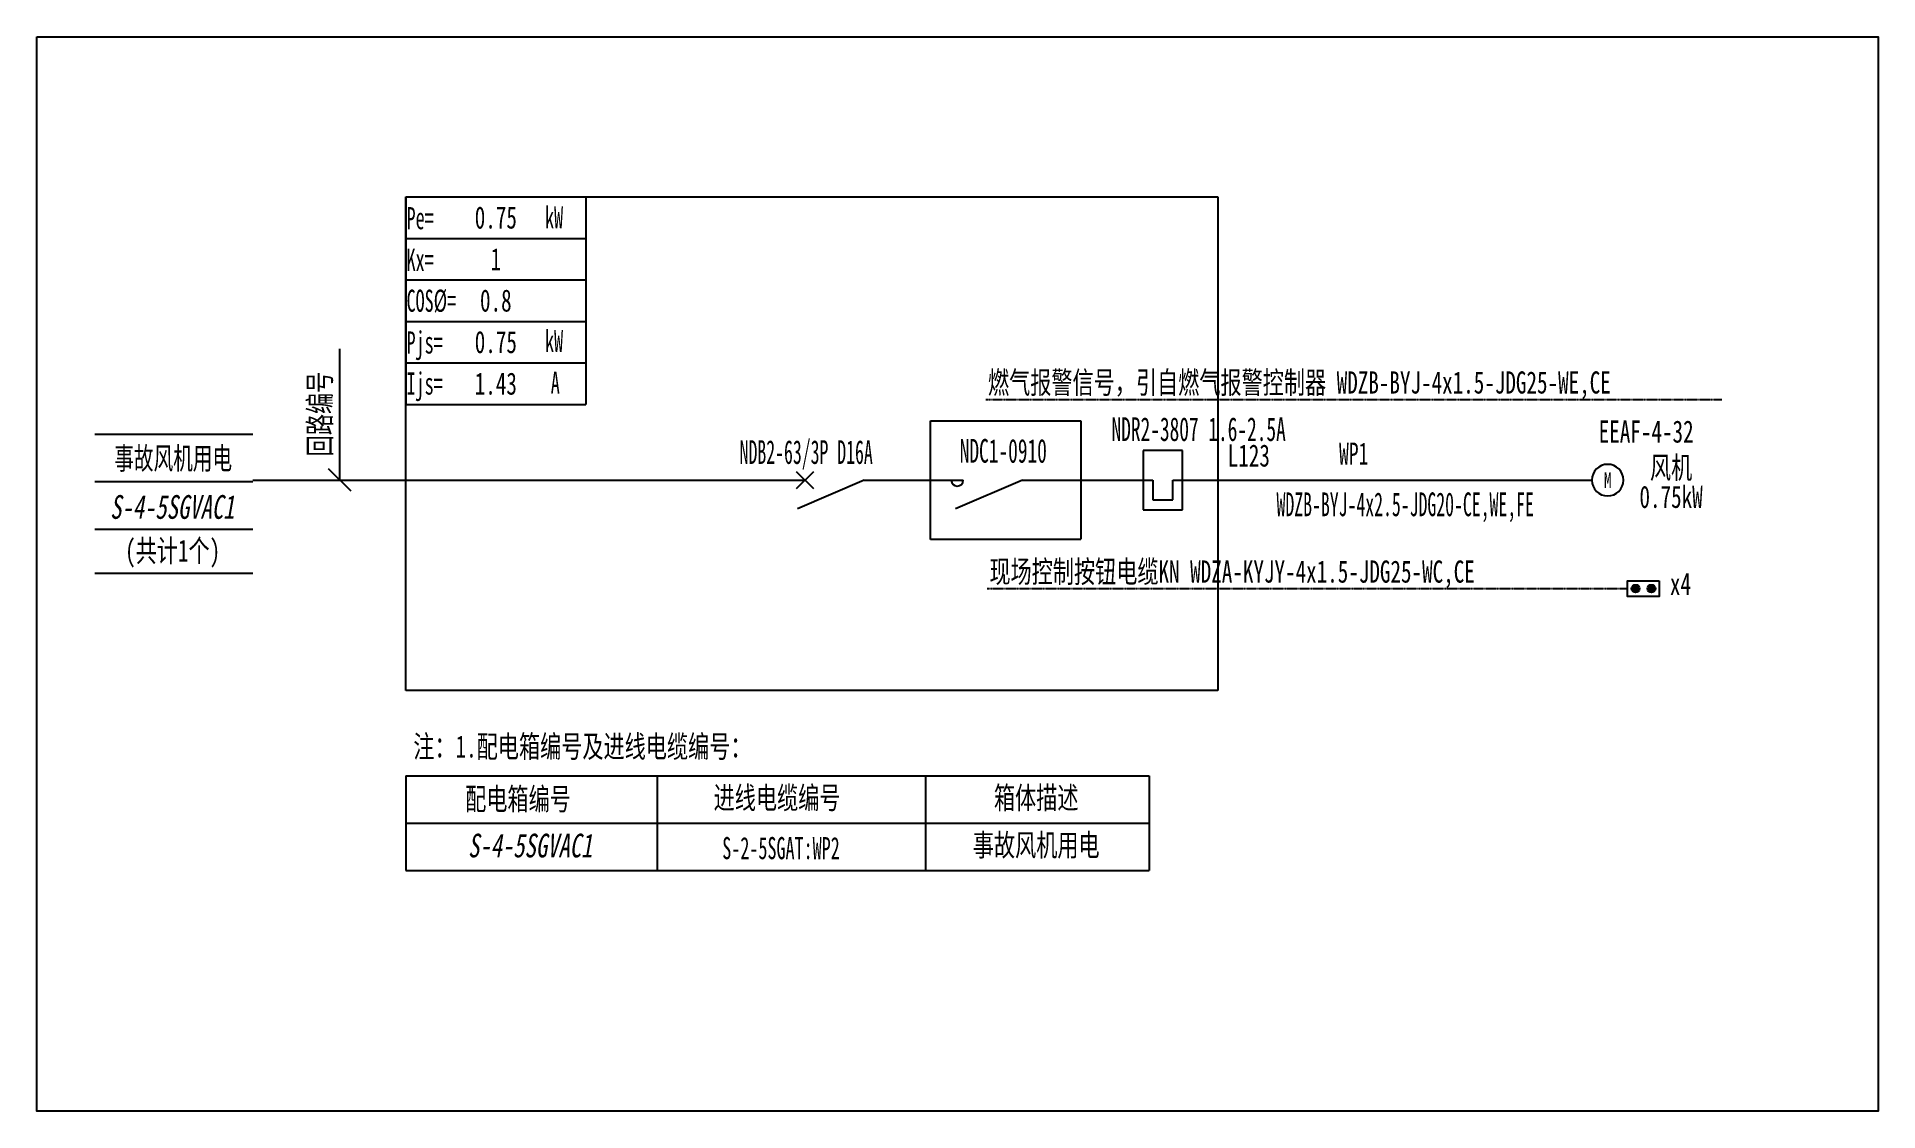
# Model space of a CAD drawing. Extents: x 334445 to 336952, y 334080 to 335542.
import ezdxf
from ezdxf.enums import TextEntityAlignment as Align

# ---------------------------------------------------------------- set-up
doc = ezdxf.new("R2010")
doc.units = 0
doc.header["$MEASUREMENT"] = 0
for name, pattern in [('DASH', [0.35, 0.25, -0.1]), ('DASHDOT', [1, 0.5, -0.25, 0, -0.25]), ('DASHED', [0.75, 0.5, -0.25])]:
    doc.linetypes.add(name, pattern=pattern)
for name, color, linetype in [('D_E_Eqpm(强电设备)', 100, 'Continuous'), ('D_E_Eqpm（强电设备）', 100, 'Continuous'), ('D_E_Text(强电文字)', 51, 'Continuous'), ('D_E_Text（强电文字）', 51, 'Continuous'), ('D_E_Wire(强电线缆)', 10, 'Continuous'), ('D_E_Wire（强电线缆）', 10, 'Continuous'), ('D_T_TableDim(表格尺寸)', 255, 'Continuous'), ('D_T_TableDim（表格尺寸）', 255, 'Continuous'), ('系统图', 220, 'Continuous')]:
    doc.layers.add(name, color=color, linetype=linetype)
doc.styles.add('$1$电气', font='', dxfattribs={"width": 0.7})
doc.styles.add('$1$电气箱', font='simhei.ttf', dxfattribs={"width": 0.8, "oblique": 10})
doc.styles.add('$3$电气', font='', dxfattribs={"width": 0.7})
doc.styles.add('电气', font='', dxfattribs={"width": 0.7})
doc.styles.add('电气箱', font='simhei.ttf', dxfattribs={"width": 0.8, "oblique": 10})
doc.styles.get('$1$电气').set_extended_font_data('SimSun')
doc.styles.get('$3$电气').set_extended_font_data('SimSun')
doc.styles.get('电气').set_extended_font_data('SimSun')

# ---------------------------------------------------------------- blocks, each defined once
blk = doc.blocks.new('1')
at = {"layer": 'D_E_Eqpm(强电设备)'}
for p, q in [((-314387, 61832), (-314387, 61082)), ((-313887, 61832), (-314387, 61832)), ((-313887, 61082), (-313887, 61832)), ((-314262, 61457), (-314262, 61207)), ((-314012, 61207), (-314012, 61457)), ((-314387, 61082), (-313887, 61082)), ((-314262, 61207), (-314012, 61207))]:
    blk.add_line(p, q, dxfattribs=at)
blk = doc.blocks.new('电机启停按钮')
at = {"layer": 'D_E_Eqpm（强电设备）'}
for points in [[(150, 300, 1), (50, 300, 1)], [(50, 100, 1), (150, 100, 1)]]:
    blk.add_hatch(color=51, dxfattribs=at).paths.add_polyline_path(points)
blk.add_lwpolyline([(0, 400), (200, 400), (200, 0), (0, 0)], close=True, dxfattribs=at)
for centre in [(100, 300), (100, 100)]:
    blk.add_circle(centre, 50, dxfattribs=at)
blk = doc.blocks.new('电机')
at = {"layer": 'D_E_Eqpm（强电设备）'}
for start, end in [(90, 180), (180, 270), (0, 90), (270, 0)]:
    blk.add_arc((0, 0), 200, start, end, dxfattribs=at)
at = {"layer": 'D_E_Eqpm（强电设备）', "color": 51, "style": '电气', "width": 0.7}
blk.add_text('M', height=200, dxfattribs=at).set_placement((0, 0), align=Align.MIDDLE)

msp = doc.modelspace()

# ---------------------------------------------------------------- linework, layer by layer
at = {"linetype": 'DASHED'}
for p, q in [((334947.4, 334652.3), (334947.4, 335324)), ((334947.4, 335324), (336052.4, 335324)), ((336052.4, 335324), (336052.4, 334652.3)), ((336052.4, 334652.3), (334947.4, 334652.3))]:
    msp.add_line(p, q, dxfattribs=at)
at = {"layer": 'D_E_Eqpm(强电设备)', "color": 100}
for p, q in [((335479.3, 334927.1), (335502.1, 334949.9)), ((335502.1, 334927.1), (335479.3, 334949.9)), ((335502.1, 334949.9), (335479.3, 334927.1)), ((335479.3, 334949.9), (335502.1, 334927.1)), ((335571.4, 334938.5), (335480.3, 334899.4)), ((335786.7, 334938.5), (335695.6, 334899.4))]:
    msp.add_line(p, q, dxfattribs=at)
msp.add_arc((335697.9, 334938.5), 8.07, 180, 0, dxfattribs=at)
at = {"layer": 'D_E_Text（强电文字）'}
for p, q in [((334947.4, 335324), (334947.4, 335041.5)), ((334947.4, 335324), (335192.2, 335324)), ((335192.2, 335324), (335192.2, 335041.5)), ((334947.4, 335267.5), (335192.2, 335267.5)), ((334947.4, 335211), (335192.2, 335211)), ((334947.4, 335154.5), (335192.2, 335154.5)), ((334857.5, 334938.5), (334857.5, 335117.1)), ((334947.4, 335098), (335192.2, 335098)), ((334947.4, 335041.5), (335192.2, 335041.5)), ((334872.7, 334923.3), (334842.2, 334953.7))]:
    msp.add_line(p, q, dxfattribs=at)
at = {"layer": 'D_E_Wire(强电线缆)', "color": 10}
for p, q in [((335366.8, 334938.5), (335490.7, 334938.5)), ((335571.4, 334938.5), (335706, 334938.5)), ((335786.7, 334938.5), (335964.3, 334938.5)), ((335991.2, 334938.5), (336561.9, 334938.5))]:
    msp.add_line(p, q, dxfattribs=at)
at = {"layer": 'D_E_Wire（强电线缆）', "linetype": 'DASHDOT', "ltscale": 0.5}
for p, q in [((335736.6, 335048.3), (336738.8, 335048.3)), ((335738.7, 334790.9), (336610.5, 334790.9))]:
    msp.add_line(p, q, dxfattribs=at)
at = {"layer": 'D_E_Wire（强电线缆）'}
msp.add_line((334739.1, 334938.5), (335366.8, 334938.5), dxfattribs=at)
at = {"layer": 'D_T_TableDim(表格尺寸)', "linetype": 'DASH', "elevation": 0}
msp.add_lwpolyline([(335661.5, 335019.2), (335866, 335019.2), (335866, 334857.8), (335661.5, 334857.8)], close=True, dxfattribs=at)
at = {"layer": 'D_T_TableDim（表格尺寸）', "color": 255}
for p, q in [((334523.8, 335001.1), (334739.1, 335001.1)), ((334523.8, 334936.6), (334739.1, 334936.6)), ((334523.8, 334872), (334739.1, 334872)), ((334523.8, 334812), (334739.1, 334812))]:
    msp.add_line(p, q, dxfattribs=at)
at = {"layer": 'D_T_TableDim（表格尺寸）', "ltscale": 3.5}
for p, q in [((334947.4, 334536.1), (335959, 334536.1)), ((334947.4, 334536.1), (334947.4, 334407)), ((335289.4, 334536.1), (335289.4, 334407)), ((335654.6, 334536.1), (335654.6, 334407)), ((335959, 334536.1), (335959, 334407)), ((334947.4, 334471.5), (335959, 334471.5)), ((334947.4, 334471.5), (335959, 334471.5)), ((335289.4, 334471.5), (335289.4, 334407)), ((335654.6, 334471.5), (335654.6, 334407)), ((334947.4, 334407), (335959, 334407))]:
    msp.add_line(p, q, dxfattribs=at)
at = {"layer": '系统图', "ltscale": 9973.992009}
msp.add_lwpolyline([(334445, 335542), (336951.5, 335542), (336951.5, 334079.5), (334445, 334079.5)], close=True, dxfattribs=at)

# ---------------------------------------------------------------- block references
at = {"layer": 'D_E_Eqpm(强电设备)', "color": 100, "xscale": 0.1076289442000022, "yscale": 0.1076289442000022, "zscale": 0.1076289442000022}
msp.add_blockref('1', (369788, 328323.9), dxfattribs=at)
at = {"layer": 'D_E_Eqpm（强电设备）', "xscale": 0.1076289442000022, "yscale": 0.1076289442000022, "zscale": 0.1076289442000022}
msp.add_blockref('电机', (336583.4, 334938.5), dxfattribs=at)
at = {"layer": 'D_E_Eqpm（强电设备）', "xscale": 0.1076289442000022, "yscale": 0.1076289442000022, "zscale": 0.1076289442000022, "rotation": 270}
msp.add_blockref('电机启停按钮', (336610.5, 334801.6), dxfattribs=at)

# ---------------------------------------------------------------- texts
at = {"layer": 'D_E_Text(强电文字)', "color": 51, "style": '电气'}
for s, height, width, p in [('NDR2-3807 1.6-2.5A', 32.289, 0.6, (335907.9, 334991.8)), ('NDB2-63/3P D16A', 32.289, 0.55, (335401.7, 334960.6)), ('NDC1-0910', 32.29, 0.6, (335701.3, 334962.3))]:
    msp.add_text(s, height=height, dxfattribs=dict(at, width=width)).set_placement(p)
at = {"layer": 'D_E_Text(强电文字)', "color": 51, "style": '电气', "width": 0.55}
msp.add_text('WDZB-BYJ-4x2.5-JDG20-CE,WE,FE', height=32.289, dxfattribs=at).set_placement((336307.7, 334901.7), align=Align.MIDDLE)
at = {"layer": 'D_E_Text（强电文字）', "linetype": 'Continuous', "style": '电气', "width": 0.6}
for s, height, p in [('Pe=', 30.14, (334948.3, 335280.1)), ('kW', 30.14, (335136.8, 335281.1)), ('Kx=', 30.14, (334948.3, 335223.4)), ('COS%%C=', 30.14, (334948.3, 335167.7)), ('kW', 30.14, (335136.8, 335112.8)), ('Pjs=', 30.14, (334948.3, 335110.9)), ('Ijs=', 30.14, (334948.3, 335055)), ('A', 30.1, (335144.6, 335056.3))]:
    msp.add_text(s, height=height, dxfattribs=at).set_placement(p)
at = {"layer": 'D_E_Text（强电文字）', "style": '$3$电气', "width": 0.7}
msp.add_text('回路编号', height=30.14, rotation=90, dxfattribs=at).set_placement((334845.2, 334971))
at = {"layer": 'D_E_Text（强电文字）'}
for s, height, style, width, p in [('燃气报警信号，引自燃气报警控制器 WDZB-BYJ-4x1.5-JDG25-WE,CE', 30.136, '电气', 0.7, (335739.7, 335056.4)), ('EEAF-4-32', 30.14, '电气', 0.7, (336571.1, 334989.6)), ('L123', 30.14, '电气', 0.7, (336066.1, 334957)), ('WP1', 30.14, '$1$电气', 0.65, (336217.6, 334959.6)), ('现场控制按钮电缆KN WDZA-KYJY-4x1.5-JDG25-WC,CE', 30.136, '电气', 0.7, (335741.7, 334799)), ('x4', 30.14, '电气', 0.7, (336668, 334782.3)), ('注：1.配电箱编号及进线电缆编号：', 30.136, '电气', 0.7, (334957.5, 334560.9))]:
    msp.add_text(s, height=height, dxfattribs=dict(at, style=style, width=width)).set_placement(p)
for s, height, style, width, p in [('事故风机用电', 30.14, '$1$电气', 0.65, (334630.6, 334968.7)), ('风机', 30.14, '电气', 0.7, (336669.6, 334956.2)), ('0.75kW', 30.14, '电气', 0.7, (336669.6, 334916.2)), ('配电箱编号', 30.14, '电气', 0.7, (335100, 334505.2)), ('进线电缆编号', 30.14, '电气', 0.7, (335452.6, 334506.8)), ('箱体描述', 30.14, '电气', 0.7, (335805.4, 334506.8)), ('S-2-5SGAT:WP2', 30.136, '电气', 0.6, (335458, 334437.6)), ('事故风机用电', 30.14, '电气', 0.7, (335805.4, 334442.2))]:
    msp.add_text(s, height=height, dxfattribs=dict(at, style=style, width=width)).set_placement(p, align=Align.MIDDLE)
at = {"layer": 'D_E_Text（强电文字）', "color": 7, "style": '$1$电气箱', "oblique": 10, "width": 0.7}
msp.add_text('S-4-5SGVAC1', height=32.289, dxfattribs=at).set_placement((334629.3, 334902), align=Align.MIDDLE)
at = {"layer": 'D_E_Text（强电文字）', "style": '$1$电气', "width": 0.7}
msp.add_text('(共计1个)', height=30.14, dxfattribs=at).set_placement((334629.9, 334827.4), align=Align.CENTER)
at = {"layer": 'D_E_Text（强电文字）', "style": '电气箱', "oblique": 10, "width": 0.7}
msp.add_text('S-4-5SGVAC1', height=32.289, dxfattribs=at).set_placement((335116.5, 334441.1), align=Align.MIDDLE)
at = {"layer": 'D_E_Text（强电文字）', "width": 244.833, "attachment_point": 5, "style": '电气'}
for s, insert, char_height in [('0.75', (335069.8, 335295.8), 30.14), ('1', (335069.8, 335239.3), 30.1), ('0.8', (335069.8, 335182.8), 30.14), ('{\\C200;0.75}', (335069.8, 335126.3), 30.136), ('{\\C200;1.43}', (335069.8, 335069.7), 30.136)]:
    msp.add_mtext(s, dxfattribs=dict(at, insert=insert, char_height=char_height))

doc.saveas('drawing.dxf')
